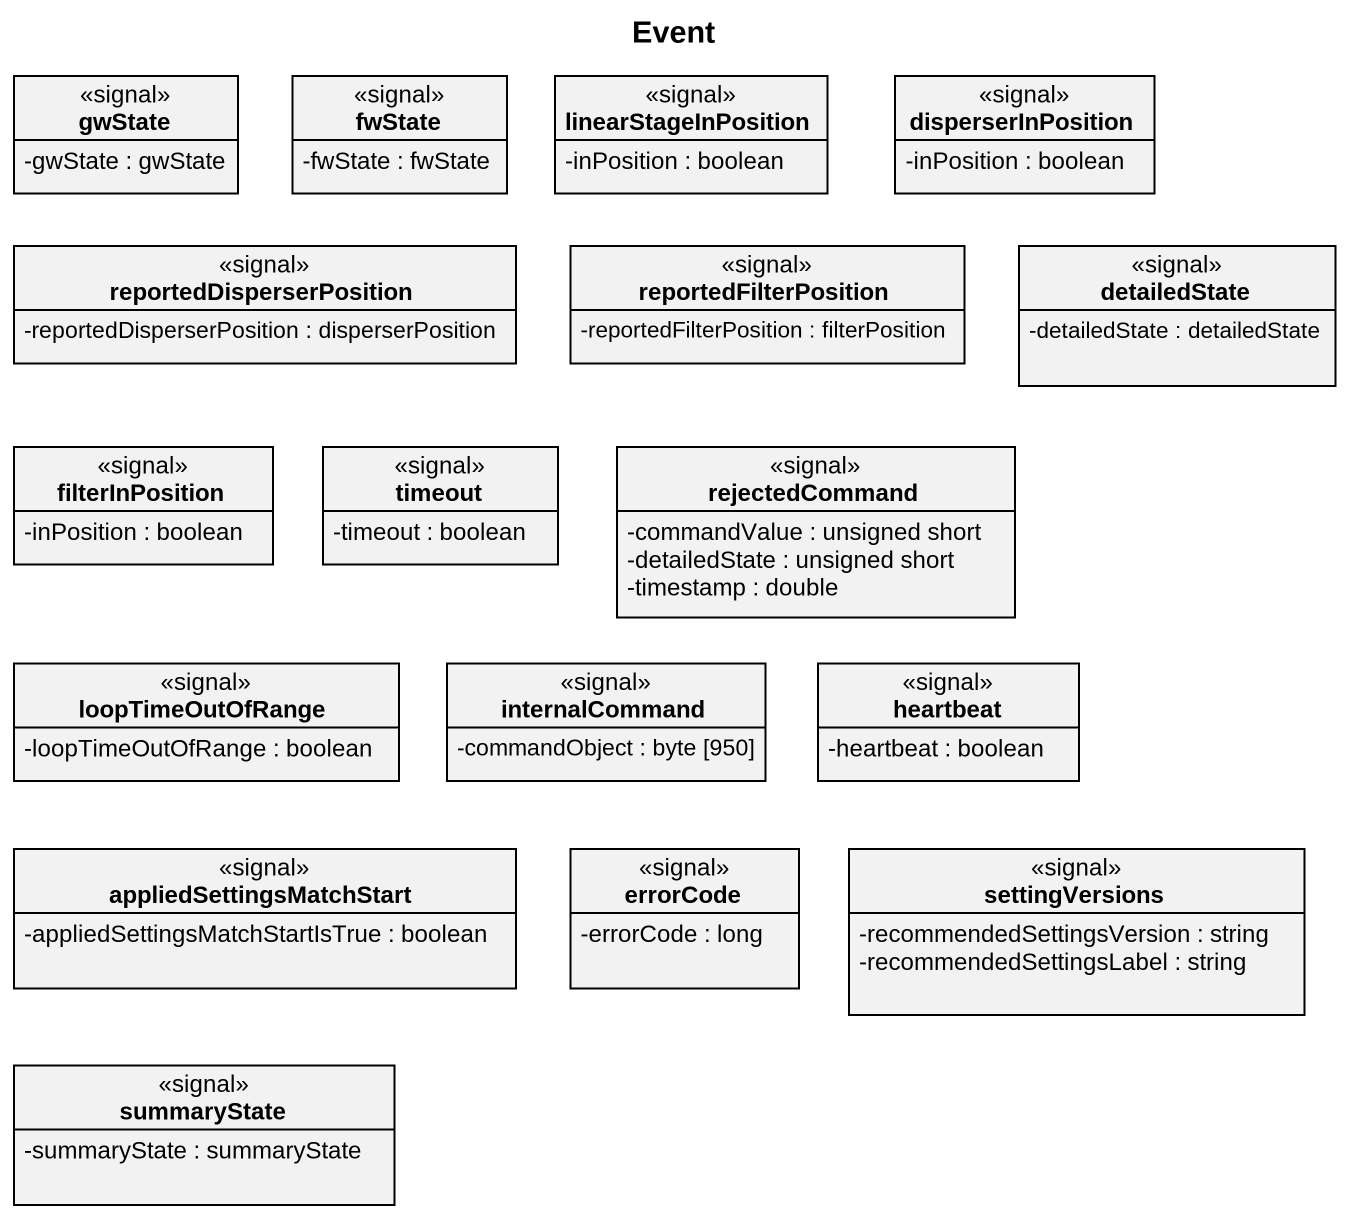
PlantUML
@startuml
title Event
hide circle
hide empty members
skinparam classAttributeIconSize 0
class gwState <<signal>> {
  -gwState : gwState
}
class fwState <<signal>> {
  -fwState : fwState
}
class linearStageInPosition <<signal>> {
  -inPosition : boolean
}
class disperserInPosition <<signal>> {
  -inPosition : boolean
}
class reportedDisperserPosition <<signal>> {
  -reportedDisperserPosition : disperserPosition
}
class reportedFilterPosition <<signal>> {
  -reportedFilterPosition : filterPosition
}
class detailedState <<signal>> {
  -detailedState : detailedState
}
class filterInPosition <<signal>> {
  -inPosition : boolean
}
class timeout <<signal>> {
  -timeout : boolean
}
class rejectedCommand <<signal>> {
  -commandValue : unsigned short
  -detailedState : unsigned short
  -timestamp : double
}
class loopTimeOutOfRange <<signal>> {
  -loopTimeOutOfRange : boolean
}
class internalCommand <<signal>> {
  -commandObject : byte [950]
}
class heartbeat <<signal>> {
  -heartbeat : boolean
}
class appliedSettingsMatchStart <<signal>> {
  -appliedSettingsMatchStartIsTrue : boolean
}
class errorCode <<signal>> {
  -errorCode : long
}
class settingVersions <<signal>> {
  -recommendedSettingsVersion : string
  -recommendedSettingsLabel : string
}
class summaryState <<signal>> {
  -summaryState : summaryState
}
@enduml
